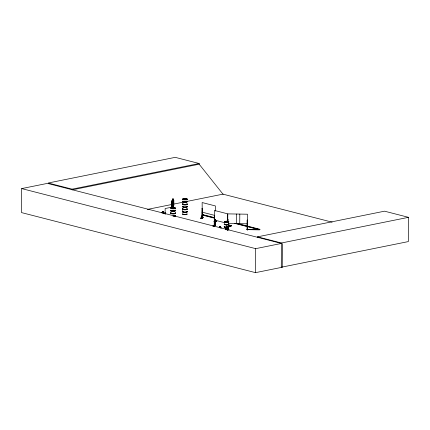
<?xml version="1.0" encoding="UTF-8"?>
<svg xmlns="http://www.w3.org/2000/svg" width="430" height="430" viewBox="0 0 430 430"><rect width="100%" height="100%" fill="white"/><g stroke="black" fill="none" stroke-linecap="round" stroke-linejoin="round"><path stroke-width="0.64" d="M21.667 188.587L255.689 248.648L281.451 243.445L47.429 183.384L21.667 188.587L21.5 212.592L255.522 272.647L281.279 267.444L281.451 242.993L257.5 236.844L257.495 237.296M199.171 164.201L199.176 163.502L175.22 157.353L48.171 183.013L72.127 189.162L72.122 189.861L199.171 164.201L222.96 194.15L332.143 222.17M162.346 212.963L162.76 212.673L162.712 211.452L163.561 211.657L163.932 213.366M162.733 212.624L162.739 211.447M163.497 212.877L163.561 211.657M165.184 214.027L165.174 212.538L165.077 212.845M170.823 212.92L170.839 211.818M171.602 207.41L171.645 201.654L171.935 201.605L171.893 207.368M171.71 207.432L171.769 200.95L172.016 200.461L173.559 199.928L173.79 200.267L173.526 199.923C172.435 200.928 173.5 196.875 173.107 200.122L173.435 200.401L173.07 205.862L172.285 206.18L172.683 204.669L172.253 203.422L172.817 204.374L173.36 203.019L172.957 204.583L173.365 205.744L172.822 204.895L172.478 206.051L172.14 203.046L172.441 199.117L173.139 198.897M171.785 207.351L171.801 200.955L172.468 200.305M173.387 208.077L173.102 200.514L172.484 200.729L172.124 206.19L172.451 206.47C172.043 209.716 173.15 205.653 172 206.663L171.769 206.33L172.032 206.669M173.059 207.437L173.398 205.75M172.419 207.701L173.113 207.475L173.102 206.26L173.784 205.642L173.758 200.262L173.677 208.029M173.494 208.093L173.618 200.971L173.57 208.012M182.562 211.479L182.573 210.377M200.584 218.203L203.32 217.505L200.584 218.075M214.64 217.929L202.971 214.935L202.412 218.042L201.691 218.031L202.25 214.919L203.503 214.828L214.522 217.655M202.293 217.688L201.912 217.639L201.912 218.005L202.191 218.064L202.326 208.437L202.283 218.042L202.138 202.546L215.441 205.959L215.403 211.076M202.1 208.378L201.933 218.01L202.293 218.037M202.412 218.042L202.971 214.935M203.503 214.828L202.965 215.236L214.64 218.23M213.957 221.686L216.811 221.16M214.269 216.285L214.591 216.322L214.549 225.933L214.204 225.89L214.366 216.268M214.527 225.922L214.178 225.53L214.919 225.578L215.812 221.084L214.989 221.095M214.215 225.895L214.919 225.879L214.919 225.578M214.984 221.348L215.107 220.982L215.36 221.402L215.344 219.719M215.027 219.682L215.242 221.412M215.118 219.666L214.833 222.659M215.215 221.418L215.253 219.741M212.834 226.115L215.58 225.395L212.855 225.949M215.812 221.084L214.919 225.879M219.397 227.771L219.386 226.54L220.504 226.653L220.499 227.835L221.262 227.911M225.465 229.4L225.567 228.099M225.562 229.383C225.03 229.023 226.105 226.25 225.578 227.395M225.6 229.276L225.61 227.389M225.691 229.459L225.793 228.158L225.788 229.437M226.008 229.147L226.438 226.024L227.233 226.185L227.19 227.373M226.411 229.803L226.427 227.599L227.19 227.792M227.174 229.996L227.201 226.191M227.33 221.622C226.841 220.886 227.911 219.348 227.346 219.644M227.427 221.606L227.438 219.623M227.76 221.778L227.572 219.698M227.588 230.104L227.599 227.9L227.196 227.4M228.088 219.692L227.75 219.714L228.088 219.692L228.072 221.703L227.637 221.794L227.706 213.844L214.403 210.431L214.269 225.863M227.696 229.964L227.803 228.669L227.792 229.948M227.739 221.697L227.792 213.882L247.497 214.215L247.427 229.652L247.051 229.647L259.344 229.873L259.376 229.41L259.908 229.303L259.376 229.711M227.922 230.023L228.04 228.002L228.018 230.007M228.48 225.766L228.846 225.261C229.292 224.508 228.115 226.046 228.9 225.014M230.716 225.476L230.464 225.68L231.555 225.895L230.098 226.18L229.077 225.917L230.716 225.476L230.464 225.879L230.518 225.427M228.846 225.261L229.937 225.476L228.841 225.46L229.099 225.062M229.9 226.132L230.152 225.734L230.098 226.18M229.077 225.917L230.2 225.68M230.415 225.933L231.555 225.691M236.35 223.627L236.419 214.027M239.736 223.686L239.806 214.086M247.46 220.02L247.121 220.047L247.03 229.663L247.1 229.265M255.522 272.647L255.689 248.648M259.344 229.873L259.376 229.41L247.03 229.367L259.344 229.572M282.397 243.638L282.231 267.438L281.387 267.224M257.5 236.844L384.544 211.184L408.5 217.333L408.328 241.585L281.285 267.245M247.019 229.394L247.422 229.271M247.352 229.308L247.422 229.62M247.535 229.185L247.562 230.055M171.79 203.153C170.871 201.283 176.133 200.788 172.043 201.939M171.747 204.116C171.237 206.206 174.376 204.911 173.709 203.433M173.5 204.685L173.768 203.438M165.12 213.769L165.174 213.861M165.201 213.543L165.109 214.027L165.147 208.523L172.43 207.05M201.691 218.031L202.25 215.22M214.527 225.573L214.204 225.551L215.091 221.074M203.18 217.65L200.6 218.257M171.844 208.459L171.543 208.598L171.941 208.593A2.311 0.527 0.4 0 0 175.472 208.222A2.311 0.527 0.4 0 0 172.102 207.712A2.311 0.527 0.4 0 0 171.919 208.62L171.71 208.491M171.661 208.588L171.93 208.566A2.3 0.527 0.4 0 1 172.102 207.615A2.3 0.527 0.4 0 1 175.462 208.125A2.3 0.527 0.4 0 1 171.925 208.523L171.608 208.566M174.677 207.959L174.193 207.953L174.795 208.066M183.728 199.622L183.588 199.531M185.868 199.058L186.47 199.128M186.007 199.063L186.33 198.956M186.346 198.902L186.588 199.069L186.179 199.02M224.96 222.213L225.298 222.213M227.642 221.703L228.179 221.708L227.583 221.735M161.884 212.839L162.201 212.49L164.109 212.979L164.368 213.468L164.109 212.979M161.938 212.855L162.201 212.49M230.2 225.879L230.716 225.68M228.48 225.567L229.937 225.277M230.415 225.734L229.9 225.933M220.504 226.653L220.445 227.878L221.246 227.948M183.427 199.466L183.696 199.552A2.3 0.527 0.4 0 0 187.254 199.133A2.3 0.527 0.4 0 0 183.895 198.617A2.3 0.527 0.4 0 0 183.712 199.525L183.336 199.617L183.626 199.649M174.252 207.91L174.601 208.029M225.04 222.213L225.309 222.24A2.311 0.527 0.4 0 0 228.862 221.891A2.311 0.527 0.4 0 0 225.487 221.375A2.311 0.527 0.4 0 0 225.309 222.288L225.083 222.154M172.473 199.122L173.118 198.939M172.473 202.928L173.091 202.724M172.468 203.874L173.08 203.664M171.957 205.174L173.516 204.658M172.011 206.62L173.57 206.137M183.459 199.547L183.578 199.654M174.139 208.012L174.634 207.916M186.453 206.62L186.109 206.669M214.591 216.322L214.414 225.944M215.081 220.977L215.36 221.047L215.027 221.015M213.989 221.67L216.693 221.106M213.269 225.992L215.58 225.594M227.932 228.744L227.706 228.685M72.127 189.162L199.176 163.502M147.436 209.405L171.737 204.497M173.704 204.1L182.9 202.24M186.84 201.444L223.256 194.091M226.374 227.164L226.406 227.158A2.306 0.527 0.4 0 1 224.32 226.454M281.451 242.993L408.5 217.333M227.755 221.66L227.841 221.557M186.174 198.966L185.889 199.036L186.163 199.117M174.601 208.131L174.333 208.136M229.265 225.766L230.152 225.734M230.464 225.879L231.367 225.847M228.798 225.519L229.937 225.476M247.707 229.217L247.503 229.018L247.546 230.034M201.691 217.73L202.412 217.741M228.389 223.493L247.427 223.815M257.43 229.679L247.094 229.652M219.407 226.594L220.466 226.691M202.127 217.704L201.917 217.655M202.003 208.4L202.326 208.437M225.476 228.12L225.793 228.158M202.073 212.146L214.742 215.398M237.865 223.643L259.908 229.303M226.959 221.09L228.255 221.423M235.914 223.444L259.908 229.604M234.737 223.385L258.081 229.378M214.339 220.036L224.471 222.632M227.233 226.185L226.384 225.981L226.4 227.212L225.857 227.072M225.847 227.029L227.787 227.508L228.045 227.997M227.164 227.405L227.981 228.013M162.755 213.065L163.524 213.264M173.58 201.369L173.784 202.492M165.158 213.543L165.211 213.887M186.959 204.18A2.3 0.527 0.4 0 1 184.814 204.933A2.3 0.527 0.4 0 1 182.976 204.116M186.991 204.024A2.338 0.532 0.4 0 1 184.809 204.787A2.338 0.532 0.4 0 1 182.949 203.954M186.937 206.4A2.295 0.527 0.4 0 1 184.798 207.152A2.295 0.527 0.4 0 1 182.965 206.335M186.942 206.244A2.295 0.527 0.4 0 1 184.798 206.997A2.295 0.527 0.4 0 1 182.965 206.18M186.663 201.261A2.338 0.532 0.4 0 1 186.658 201.982A2.338 0.532 0.4 0 1 183.508 202.019A2.338 0.532 0.4 0 1 182.965 201.304M186.969 203.739A2.306 0.527 0.4 0 1 184.814 204.492A2.306 0.527 0.4 0 1 182.976 203.669M186.98 201.53A2.306 0.527 0.4 0 1 184.83 202.288A2.306 0.527 0.4 0 1 182.992 201.466M186.996 203.89A2.338 0.532 0.4 0 1 184.814 204.653A2.338 0.532 0.4 0 1 182.949 203.82M186.663 201.122A2.338 0.532 0.4 0 1 186.658 201.842A2.338 0.532 0.4 0 1 183.508 201.885A2.338 0.532 0.4 0 1 182.965 201.17M186.98 201.089A2.3 0.527 0.4 0 1 184.835 201.842A2.3 0.527 0.4 0 1 182.997 201.02M186.905 211.732A2.3 0.527 0.4 0 1 184.76 212.484A2.3 0.527 0.4 0 1 182.922 211.667M186.942 211.576A2.338 0.532 0.4 0 1 184.76 212.339A2.338 0.532 0.4 0 1 182.895 211.506M186.889 213.952A2.295 0.527 0.4 0 1 184.744 214.704A2.295 0.527 0.4 0 1 182.911 213.887M186.889 213.807A2.295 0.527 0.4 0 1 184.744 214.559A2.295 0.527 0.4 0 1 182.911 213.737M186.937 206.647A2.295 0.527 0.4 0 1 184.792 207.4A2.295 0.527 0.4 0 1 182.965 206.583M186.953 206.507A2.311 0.527 0.4 0 1 184.792 207.265A2.311 0.527 0.4 0 1 182.954 206.438M186.959 208.926A2.338 0.532 0.4 0 1 184.776 209.689A2.338 0.532 0.4 0 1 182.911 208.856M186.916 211.286A2.306 0.527 0.4 0 1 184.76 212.044A2.306 0.527 0.4 0 1 182.922 211.221M186.932 209.082A2.306 0.527 0.4 0 1 184.776 209.84A2.306 0.527 0.4 0 1 182.938 209.018M186.942 211.442A2.338 0.532 0.4 0 1 184.76 212.205A2.338 0.532 0.4 0 1 182.895 211.372M186.959 208.792A2.338 0.532 0.4 0 1 184.776 209.555A2.338 0.532 0.4 0 1 182.911 208.722M186.926 208.641A2.3 0.527 0.4 0 1 184.782 209.394A2.3 0.527 0.4 0 1 182.944 208.572M175.171 213.178A2.3 0.527 0.4 0 1 173.322 213.93A2.3 0.527 0.4 0 1 170.93 213.232M175.203 213.017A2.338 0.532 0.4 0 1 173.328 213.785A2.338 0.532 0.4 0 1 170.898 213.076M175.155 215.408A2.3 0.527 0.4 0 1 174.172 216.113M175.155 215.247A2.3 0.527 0.4 0 1 173.01 216M175.166 215.306A2.311 0.527 0.4 0 1 173.005 216.064M175.225 210.372A2.338 0.532 0.4 0 1 173.349 211.135A2.338 0.532 0.4 0 1 170.92 210.426M175.177 212.732A2.306 0.527 0.4 0 1 173.328 213.484A2.306 0.527 0.4 0 1 170.93 212.785M175.193 210.528A2.306 0.527 0.4 0 1 173.344 211.28A2.306 0.527 0.4 0 1 170.947 210.582M175.203 212.882A2.338 0.532 0.4 0 1 173.328 213.645A2.338 0.532 0.4 0 1 170.898 212.936M175.225 210.232A2.338 0.532 0.4 0 1 173.349 211.001A2.338 0.532 0.4 0 1 170.92 210.291M175.193 210.082A2.3 0.527 0.4 0 1 173.344 210.834A2.3 0.527 0.4 0 1 170.952 210.136M175.155 215.64A2.3 0.527 0.4 0 1 174.661 216.263M175.16 215.494A2.311 0.527 0.4 0 1 174.671 216.123M228.561 226.841A2.3 0.527 0.4 0 1 227.008 227.588M225.82 227.567A2.3 0.527 0.4 0 1 224.32 226.895M228.593 226.685A2.338 0.532 0.4 0 1 227.018 227.443M225.809 227.422A2.338 0.532 0.4 0 1 224.288 226.739M228.54 229.082A2.295 0.527 0.4 0 1 227.556 229.781M227.556 229.615A2.295 0.527 0.4 0 0 228.54 228.916A2.295 0.527 0.4 0 1 227.556 229.609M228.609 224.035A2.338 0.532 0.4 0 1 226.734 224.799A2.338 0.532 0.4 0 1 224.304 224.089M228.566 226.395A2.306 0.527 0.4 0 1 227.013 227.142M228.583 224.191A2.306 0.527 0.4 0 1 226.734 224.949A2.306 0.527 0.4 0 1 224.336 224.25M228.593 226.551A2.338 0.532 0.4 0 1 227.018 227.303M225.809 227.287A2.338 0.532 0.4 0 1 224.288 226.605M228.615 223.901A2.338 0.532 0.4 0 1 226.734 224.664A2.338 0.532 0.4 0 1 224.304 223.955M228.583 223.75A2.3 0.527 0.4 0 1 226.734 224.503A2.3 0.527 0.4 0 1 224.342 223.804M228.54 229.308A2.295 0.527 0.4 0 1 228.045 229.937M228.55 229.174A2.311 0.527 0.4 0 1 227.561 229.878M162.905 211.721L162.9 212.119L163.389 212.243L163.395 211.85L162.905 211.721M172.554 207.024L172.554 207.416L172.951 207.281L172.951 206.884L172.554 207.024M172.607 199.31L172.602 199.708L173 199.568L173.005 199.176L172.607 199.31M219.606 226.798L219.606 227.19L220.278 227.26L220.278 226.868L219.606 226.798M226.572 226.255L226.572 226.648L227.061 226.777L227.067 226.379L226.572 226.255M183.454 199.595L183.707 199.633A2.311 0.527 0.4 0 0 187.26 199.219A2.311 0.527 0.4 0 0 183.889 198.703A2.311 0.527 0.4 0 0 183.707 199.617L183.438 199.606M183.712 199.756A2.3 0.527 0.4 0 0 187.249 199.359A2.3 0.527 0.4 0 0 183.889 198.848A2.3 0.527 0.4 0 0 183.712 199.756M171.925 208.749A2.3 0.527 0.4 0 0 175.462 208.356A2.3 0.527 0.4 0 0 172.102 207.84A2.3 0.527 0.4 0 0 171.925 208.749M225.315 222.192A2.295 0.527 0.4 0 0 228.846 221.799A2.295 0.527 0.4 0 0 225.497 221.283A2.295 0.527 0.4 0 0 225.315 222.192M225.315 222.423A2.295 0.527 0.4 0 0 228.846 222.025A2.295 0.527 0.4 0 0 225.492 221.514A2.295 0.527 0.4 0 0 225.315 222.423"/></g></svg>
